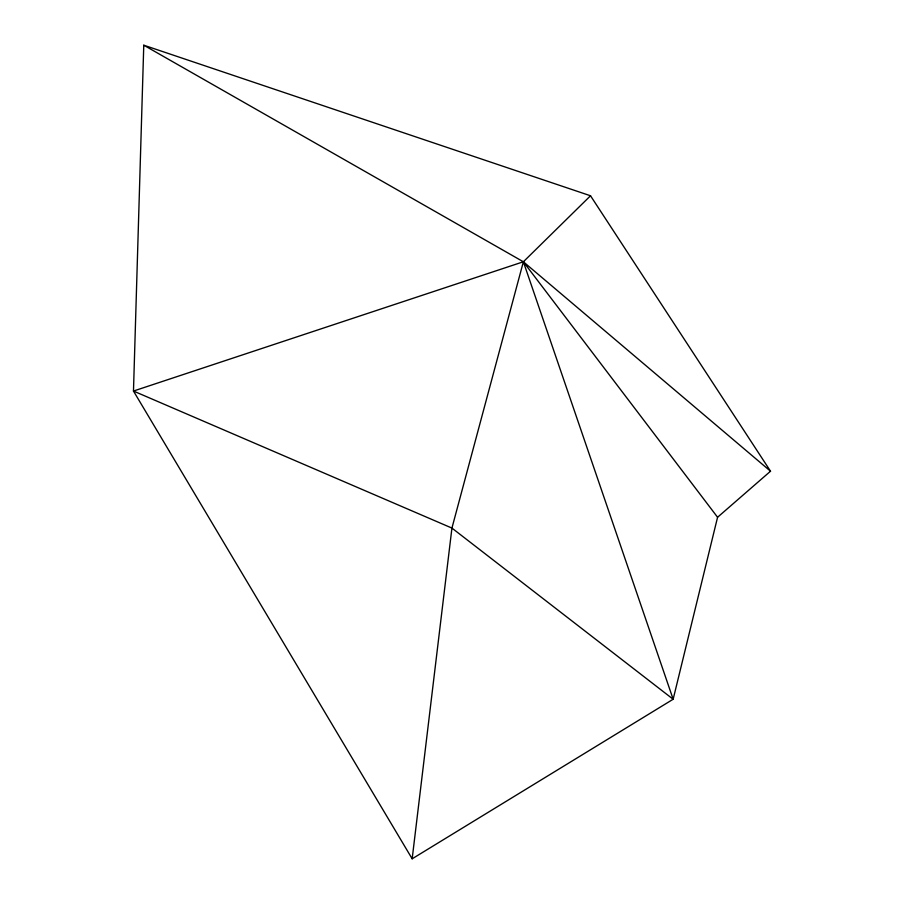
<?xml version="1.0" encoding="UTF-8"?>
<svg xmlns="http://www.w3.org/2000/svg" width="904" height="904" viewBox="0 0 904 904"><rect width="100%" height="100%" fill="white"/><g stroke="black" fill="none" stroke-linecap="round" stroke-linejoin="round"><path stroke-width="1.36" d="M143.77 45.2L133.476 391.048L412.167 858.8L673.152 699.244L717.573 517.257L770.524 471.21L590.515 195.772L143.77 45.2L523.371 261.776L770.524 471.21M412.167 858.8L451.932 528.083L523.371 261.776L590.515 195.772M523.371 261.776L133.476 391.048L451.932 528.083L673.152 699.244L523.371 261.776L717.573 517.257"/></g></svg>
